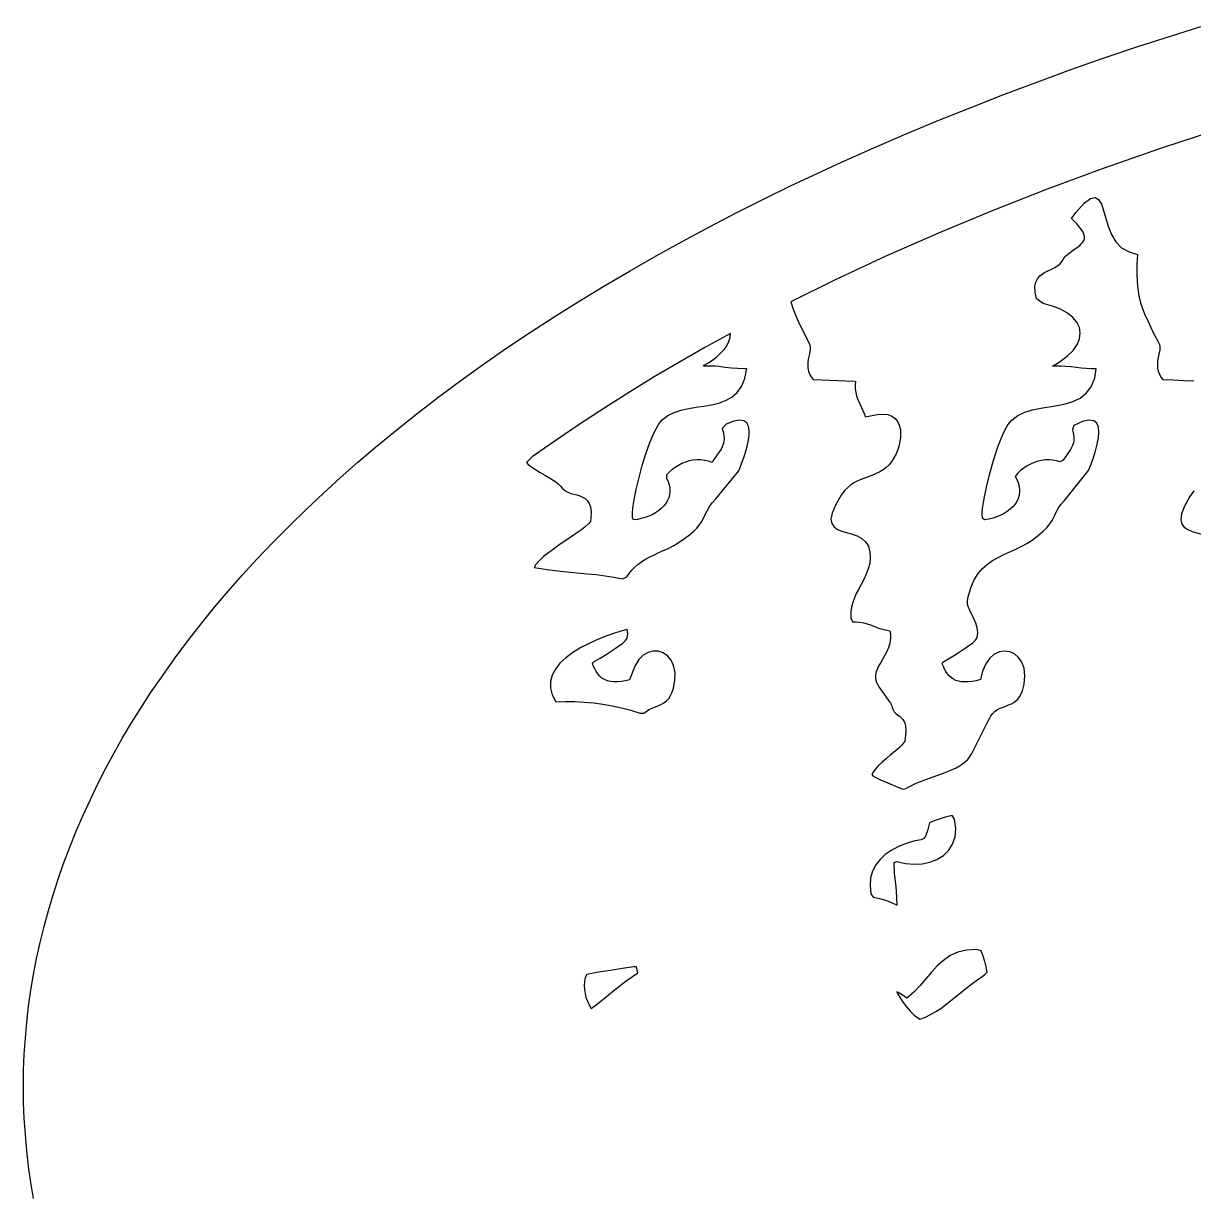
# Model space of a CAD drawing. Extents: x 0.6 to 24.6, y 0.3 to 12.3.
# Drawn here: x 0.57 to 6.19, y 5.78 to 11.41 of the extents above; entities that cross this region are included whole.
import ezdxf

# ---------------------------------------------------------------- set-up
doc = ezdxf.new("R2010")
doc.units = 0
doc.linetypes.add('0', pattern=[0])
doc.layers.add('1', color=7, linetype='0')

msp = doc.modelspace()

# ---------------------------------------------------------------- linework, layer by layer
at = {"layer": '1'}
for points in [[(0.618429, 5.76612), (0.605734, 5.842384), (0.594748, 5.918952), (0.585958, 5.995765), (0.579123, 6.072792), (0.573996, 6.149971), (0.571066, 6.227272), (0.570089, 6.304603), (0.571066, 6.381935), (0.573996, 6.459205), (0.579123, 6.536415), (0.585958, 6.613441), (0.594748, 6.690254), (0.605734, 6.766822), (0.618429, 6.843086), (0.633322, 6.919014), (0.650167, 6.996223), (0.668966, 7.072975), (0.689718, 7.149238), (0.712179, 7.224983), (0.736593, 7.300148), (0.76296, 7.375953), (0.792746, 7.453987), (0.823996, 7.531349), (0.856955, 7.608009), (0.891867, 7.683937), (0.927999, 7.759101), (0.966085, 7.833442), (1.005636, 7.906959), (1.046896, 7.979591), (1.089621, 8.051308), (1.13381, 8.122078), (1.181417, 8.195259), (1.239523, 8.280098), (1.299337, 8.363747), (1.360617, 8.446144), (1.423849, 8.52726), (1.488791, 8.607094), (1.555197, 8.685555), (1.623068, 8.762672), (1.692648, 8.838356), (1.770041, 8.919411), (1.848654, 8.999092), (1.928732, 9.077431), (2.010031, 9.154396), (2.092794, 9.229927), (2.176779, 9.303993), (2.261984, 9.376625), (2.34841, 9.447792), (2.454855, 9.532417), (2.562765, 9.615334), (2.671896, 9.69651), (2.782248, 9.775917), (2.894064, 9.853523), (3.006857, 9.929359), (3.121115, 10.003365), (3.236349, 10.075539), (3.360617, 10.150948), (3.486105, 10.224709), (3.612326, 10.296822), (3.739767, 10.367287), (3.867941, 10.436043), (3.996847, 10.503151), (4.12673, 10.56852), (4.257589, 10.63221), (4.389181, 10.69416), (4.502462, 10.746254), (4.657736, 10.815224), (4.813742, 10.882423), (4.970724, 10.947792), (5.128195, 11.01133), (5.286642, 11.073067), (5.445578, 11.132942), (5.60549, 11.190987), (5.765646, 11.2472), (5.926779, 11.301521), (6.0884, 11.353981), (6.276632, 11.41291)], [(6.315451, 10.903236), (6.035177, 10.811714), (5.760031, 10.716194), (5.490744, 10.616615), (5.226583, 10.51313), (4.968283, 10.405708), (4.715841, 10.29435), (4.469503, 10.179146), (4.258322, 10.074715), (4.270285, 10.039467), (4.283957, 10.004799), (4.299337, 9.970772), (4.315939, 9.937477), (4.349142, 9.871193), (4.351583, 9.860451), (4.351339, 9.848427), (4.350119, 9.836464), (4.348166, 9.824593), (4.34548, 9.812904), (4.34255, 9.799385), (4.340841, 9.785683), (4.340109, 9.771858), (4.340353, 9.758034), (4.343771, 9.742592), (4.349142, 9.727791), (4.35671, 9.713936), (4.366232, 9.701302), (4.563009, 9.693336), (4.570089, 9.692451), (4.568136, 9.674995), (4.56838, 9.657417), (4.570578, 9.639961), (4.574728, 9.622902), (4.580832, 9.606453), (4.589132, 9.588905), (4.596945, 9.571266), (4.605001, 9.553535), (4.61257, 9.535744), (4.616476, 9.522804), (4.641623, 9.526741), (4.673117, 9.534035), (4.700705, 9.536049), (4.724386, 9.533211), (4.744162, 9.525948), (4.759787, 9.514717), (4.771994, 9.499855), (4.780294, 9.481819), (4.785421, 9.461067), (4.786642, 9.442268), (4.78591, 9.423409), (4.783468, 9.404732), (4.779074, 9.386391), (4.772726, 9.365181), (4.764425, 9.344612), (4.754416, 9.324776), (4.742941, 9.305855), (4.731222, 9.291542), (4.717794, 9.278694), (4.702902, 9.267433), (4.687033, 9.257973), (4.665548, 9.248238), (4.644064, 9.239143), (4.622091, 9.230629), (4.599874, 9.222755), (4.581564, 9.215431), (4.56423, 9.206306), (4.547628, 9.195534), (4.532248, 9.183205), (4.518332, 9.169411), (4.500998, 9.146065), (4.472921, 9.097969), (4.457296, 9.060097), (4.451925, 9.031013), (4.455587, 9.009224), (4.466574, 8.993294), (4.483419, 8.981728), (4.50466, 8.973091), (4.552999, 8.958656), (4.577414, 8.949989), (4.59963, 8.938362), (4.618185, 8.92234), (4.631613, 8.90052), (4.639181, 8.872017), (4.64089, 8.844032), (4.63796, 8.817329), (4.631369, 8.791603), (4.620871, 8.766212), (4.60964, 8.741249), (4.597189, 8.716774), (4.583761, 8.692787), (4.573507, 8.672646), (4.564474, 8.651802), (4.55715, 8.630379), (4.551291, 8.608467), (4.54714, 8.58622), (4.546652, 8.556129), (4.554953, 8.536629), (4.572775, 8.536995), (4.590353, 8.535744), (4.607931, 8.532814), (4.625265, 8.528267), (4.641867, 8.522163), (4.66091, 8.514168), (4.680441, 8.50724), (4.700216, 8.501411), (4.720236, 8.496712), (4.735128, 8.494423), (4.73757, 8.478065), (4.738058, 8.461555), (4.736593, 8.445076), (4.733175, 8.428902), (4.727804, 8.413277), (4.719748, 8.395027), (4.710958, 8.377113), (4.701437, 8.359566), (4.691427, 8.342354), (4.682638, 8.327858), (4.675558, 8.312599), (4.669699, 8.2967), (4.665548, 8.280342), (4.665548, 8.26844), (4.667257, 8.25666), (4.671164, 8.245338), (4.676535, 8.234749), (4.682638, 8.22419), (4.733908, 8.152901), (4.737814, 8.146584), (4.740988, 8.139961), (4.743917, 8.133034), (4.745871, 8.125923), (4.750265, 8.115089), (4.756369, 8.10511), (4.764181, 8.09626), (4.773214, 8.088783), (4.781759, 8.083199), (4.789328, 8.076637), (4.796164, 8.069252), (4.802267, 8.061104), (4.806906, 8.049782), (4.81008, 8.035164), (4.8113, 8.016304), (4.81008, 7.992561), (4.806173, 7.964302), (4.802755, 7.956855), (4.792746, 7.945076), (4.782003, 7.933967), (4.770529, 7.923622), (4.758322, 7.914009), (4.738058, 7.897316), (4.718039, 7.880195), (4.698263, 7.862678), (4.678976, 7.844734), (4.670187, 7.835395), (4.661886, 7.825355), (4.654806, 7.814674), (4.648458, 7.803443), (4.65505, 7.795295), (4.690207, 7.778633), (4.725607, 7.762733), (4.761251, 7.747566), (4.797384, 7.733161), (4.812277, 7.735511), (4.835226, 7.74839), (4.858664, 7.760047), (4.882589, 7.770515), (4.907248, 7.779701), (4.938498, 7.790596), (4.969748, 7.801857), (5.000753, 7.813545), (5.031759, 7.82563), (5.052999, 7.835273), (5.073263, 7.846961), (5.092306, 7.860603), (5.109884, 7.876014), (5.118185, 7.887428), (5.125998, 7.89933), (5.132833, 7.911628), (5.139181, 7.924293), (5.205587, 8.058296), (5.2134, 8.072945), (5.220724, 8.08564), (5.230001, 8.097145), (5.240744, 8.107185), (5.252707, 8.115547), (5.26589, 8.122078), (5.279318, 8.127266), (5.292746, 8.132607), (5.305929, 8.13813), (5.319113, 8.143806), (5.330343, 8.14991), (5.340353, 8.157448), (5.34963, 8.166298), (5.357443, 8.176308), (5.363791, 8.187263), (5.372091, 8.206062), (5.380148, 8.237312), (5.384054, 8.278358), (5.380148, 8.313789), (5.36965, 8.343239), (5.354025, 8.366554), (5.334005, 8.38343), (5.311056, 8.393654), (5.286642, 8.396858), (5.261496, 8.392982), (5.237082, 8.381569), (5.214865, 8.362526), (5.195578, 8.335518), (5.180685, 8.300331), (5.170187, 8.259468), (5.150412, 8.254494), (5.130392, 8.250984), (5.110128, 8.24894), (5.089865, 8.24839), (5.076925, 8.249245), (5.064474, 8.251808), (5.052267, 8.25605), (5.040792, 8.261848), (5.03005, 8.269142), (5.020529, 8.277809), (5.012228, 8.287636), (5.004416, 8.298805), (4.997824, 8.310555), (4.991964, 8.322823), (4.987082, 8.335487), (4.990011, 8.343636), (5.024435, 8.363899), (5.058371, 8.385017), (5.091818, 8.40699), (5.124777, 8.429756), (5.132101, 8.43531), (5.139181, 8.441383), (5.145529, 8.447914), (5.151632, 8.454903), (5.15505, 8.465736), (5.157003, 8.482277), (5.156515, 8.498909), (5.153585, 8.515297), (5.148214, 8.531075), (5.142111, 8.545204), (5.135519, 8.559212), (5.128683, 8.573097), (5.121603, 8.5868), (5.117208, 8.596443), (5.113546, 8.606331), (5.110373, 8.616463), (5.107931, 8.626778), (5.107687, 8.640327), (5.110617, 8.656837), (5.124533, 8.701363), (5.14089, 8.73838), (5.159689, 8.768959), (5.180685, 8.794044), (5.203634, 8.814644), (5.228292, 8.831825), (5.255636, 8.846565), (5.283468, 8.860512), (5.311789, 8.873665), (5.340353, 8.885994), (5.369162, 8.900124), (5.396749, 8.916023), (5.423361, 8.933693), (5.448996, 8.953011), (5.473166, 8.973915), (5.488791, 8.989235), (5.502462, 9.006142), (5.514425, 9.024452), (5.524191, 9.043953), (5.534201, 9.064613), (5.545919, 9.084419), (5.559103, 9.103249), (5.573751, 9.120979), (5.689718, 9.264015), (5.702169, 9.295021), (5.7134, 9.326515), (5.72341, 9.358406), (5.732199, 9.390663), (5.73757, 9.420723), (5.739767, 9.448647), (5.737326, 9.472816), (5.729513, 9.491646), (5.714865, 9.503548), (5.69216, 9.506874), (5.66091, 9.500099), (5.619406, 9.481575), (5.612082, 9.460793), (5.616476, 9.444923), (5.618673, 9.428627), (5.618917, 9.412178), (5.616964, 9.395851), (5.613058, 9.385109), (5.608419, 9.374733), (5.60256, 9.364784), (5.596212, 9.355385), (5.567648, 9.313484), (5.553976, 9.305977), (5.536398, 9.310921), (5.518332, 9.314125), (5.500021, 9.315529), (5.48171, 9.315102), (5.463644, 9.312874), (5.445822, 9.308876), (5.428244, 9.303108), (5.411642, 9.295662), (5.394796, 9.286324), (5.378439, 9.275642), (5.363302, 9.263771), (5.348898, 9.25071), (5.337667, 9.235085), (5.349386, 9.211617), (5.356222, 9.18885), (5.358419, 9.166878), (5.356222, 9.145943), (5.351583, 9.130714), (5.345236, 9.116219), (5.336691, 9.102791), (5.326437, 9.090614), (5.313498, 9.078285), (5.299337, 9.067299), (5.284445, 9.057777), (5.268332, 9.049812), (5.249289, 9.042091), (5.229757, 9.035805), (5.209982, 9.031013), (5.189718, 9.027748), (5.179708, 9.035713), (5.178488, 9.055794), (5.180685, 9.084206), (5.189474, 9.138039), (5.20046, 9.191444), (5.2134, 9.244392), (5.228537, 9.296791), (5.240744, 9.337959), (5.254416, 9.378548), (5.270041, 9.418526), (5.287374, 9.457802), (5.302023, 9.483772), (5.321066, 9.506813), (5.350607, 9.529182), (5.384298, 9.545113), (5.421164, 9.556221), (5.459982, 9.564156), (5.539816, 9.576912), (5.578878, 9.58503), (5.615255, 9.596443), (5.648947, 9.612862), (5.678244, 9.63578), (5.701925, 9.666939), (5.719503, 9.707893), (5.727316, 9.753883), (5.702902, 9.753578), (5.678732, 9.754402), (5.654562, 9.756386), (5.630392, 9.759499), (5.605734, 9.762733), (5.581076, 9.764961), (5.556417, 9.766182), (5.531515, 9.766426), (5.516623, 9.765236), (5.549337, 9.785622), (5.587179, 9.81321), (5.615744, 9.841347), (5.635763, 9.869728), (5.646994, 9.897835), (5.650167, 9.925331), (5.645773, 9.951851), (5.633566, 9.976906), (5.614279, 10.000191), (5.588156, 10.021187), (5.555441, 10.03965), (5.516378, 10.05497), (5.471457, 10.067024), (5.439474, 10.088905), (5.432882, 10.121651), (5.43215, 10.148201), (5.4363, 10.169441), (5.444357, 10.186287), (5.456076, 10.199623), (5.466818, 10.208076), (5.478292, 10.215584), (5.490499, 10.222145), (5.502951, 10.227699), (5.515646, 10.233864), (5.528097, 10.240761), (5.539816, 10.24839), (5.551291, 10.256721), (5.563986, 10.27079), (5.573019, 10.286842), (5.576193, 10.291756), (5.581076, 10.296944), (5.59548, 10.308113), (5.609884, 10.319038), (5.624777, 10.329689), (5.639669, 10.340065), (5.647482, 10.346321), (5.654806, 10.35334), (5.661398, 10.361), (5.667257, 10.36927), (5.670431, 10.377968), (5.670187, 10.388863), (5.66799, 10.399544), (5.663839, 10.409645), (5.65798, 10.4188), (5.646749, 10.434212), (5.634542, 10.448952), (5.621603, 10.46302), (5.607931, 10.476357), (5.62966, 10.504738), (5.66921, 10.548561), (5.69924, 10.571358), (5.721701, 10.576271), (5.738546, 10.566261), (5.751486, 10.544411), (5.762228, 10.513802), (5.784689, 10.43821), (5.800314, 10.39933), (5.821066, 10.363869), (5.84841, 10.334694), (5.884787, 10.315071), (5.924826, 10.301979), (5.922384, 10.257729), (5.92214, 10.213387), (5.924093, 10.169106), (5.928244, 10.124977), (5.933371, 10.09745), (5.940451, 10.07029), (5.94924, 10.043648), (5.959494, 10.017586), (5.974386, 9.984352), (5.990011, 9.951363), (6.006124, 9.918678), (6.02297, 9.886299), (6.030294, 9.86985), (6.032003, 9.858376), (6.032248, 9.846748), (6.031027, 9.835213), (6.028341, 9.823921), (6.024435, 9.807259), (6.021994, 9.790352), (6.021017, 9.773293), (6.021261, 9.756203), (6.024679, 9.741188), (6.030294, 9.726814), (6.037863, 9.713417), (6.047384, 9.701271), (6.096945, 9.699684), (6.146505, 9.697823), (6.196066, 9.695656)], [(6.196798, 9.166817), (6.177023, 9.13932), (6.1509, 9.092628), (6.13674, 9.055977), (6.132833, 9.02787), (6.137716, 9.006905), (6.149679, 8.991585), (6.167257, 8.980507), (6.188742, 8.972084), (6.23757, 8.95768)]]:
    msp.add_lwpolyline(points, dxfattribs=at)
for points in [[(3.014914, 9.32975), (2.987814, 9.302986), (2.996847, 9.294014), (3.007345, 9.285072), (3.030783, 9.269295), (3.054464, 9.254219), (3.078878, 9.239876), (3.103537, 9.226295), (3.115988, 9.218636), (3.128927, 9.210426), (3.14089, 9.200722), (3.151388, 9.189674), (3.160666, 9.177406), (3.173117, 9.168007), (3.186544, 9.160286), (3.200949, 9.154366), (3.215841, 9.150368), (3.230246, 9.147041), (3.244162, 9.142403), (3.257589, 9.136543), (3.270529, 9.129433), (3.281027, 9.119514), (3.289328, 9.10627), (3.295187, 9.088905), (3.298361, 9.066689), (3.298117, 9.038857), (3.295431, 9.018806), (3.288351, 9.009468), (3.271017, 8.994301), (3.252951, 8.979958), (3.234152, 8.966438), (3.214865, 8.953773), (3.182394, 8.931953), (3.150412, 8.909737), (3.118429, 8.887062), (3.086935, 8.863991), (3.072287, 8.852425), (3.058615, 8.840004), (3.045431, 8.82682), (3.033224, 8.812874), (3.024435, 8.797981), (3.088156, 8.788826), (3.151876, 8.780861), (3.215841, 8.773994), (3.28005, 8.768318), (3.323019, 8.764137), (3.365988, 8.758766), (3.408712, 8.752205), (3.451193, 8.744453), (3.47048, 8.75367), (3.481955, 8.770271), (3.494894, 8.785835), (3.50881, 8.800331), (3.524191, 8.813576), (3.540304, 8.825508), (3.557638, 8.836067), (3.57839, 8.847237), (3.59963, 8.857918), (3.620871, 8.86805), (3.642599, 8.877693), (3.669943, 8.890236), (3.696554, 8.904335), (3.722433, 8.91996), (3.747091, 8.937019), (3.771017, 8.955482), (3.793722, 8.975258), (3.806662, 8.988167), (3.81838, 9.002174), (3.828878, 9.017159), (3.837912, 9.032997), (3.84548, 9.049568), (3.856222, 9.070686), (3.868673, 9.090919), (3.882589, 9.110146), (3.89797, 9.128212), (4.008322, 9.262886), (4.022238, 9.297218), (4.034689, 9.332191), (4.045431, 9.367714), (4.05422, 9.403694), (4.058371, 9.430763), (4.058859, 9.455544), (4.055685, 9.476814), (4.04714, 9.493263), (4.03298, 9.503761), (4.012228, 9.506996), (3.984396, 9.501686), (3.948019, 9.486641), (3.928976, 9.466225), (3.933615, 9.450844), (3.936789, 9.435066), (3.938009, 9.419044), (3.937521, 9.402962), (3.934103, 9.39048), (3.929464, 9.378456), (3.923361, 9.367104), (3.915792, 9.356575), (3.906515, 9.343452), (3.897726, 9.330177), (3.888937, 9.31678), (3.880392, 9.3032), (3.86257, 9.309029), (3.844259, 9.312996), (3.825705, 9.315132), (3.806906, 9.315376), (3.788351, 9.313728), (3.770041, 9.310219), (3.751974, 9.304848), (3.734884, 9.297737), (3.718283, 9.288887), (3.702902, 9.279305), (3.688498, 9.268654), (3.674826, 9.256966), (3.661886, 9.244331), (3.661642, 9.226509), (3.668478, 9.21183), (3.673361, 9.196419), (3.676535, 9.180489), (3.677511, 9.164314), (3.675802, 9.148933), (3.671896, 9.133919), (3.666281, 9.119576), (3.658468, 9.106178), (3.648947, 9.093941), (3.636251, 9.08152), (3.62258, 9.07032), (3.607931, 9.060432), (3.59255, 9.051949), (3.576193, 9.04496), (3.558126, 9.038551), (3.539816, 9.033394), (3.521017, 9.029518), (3.502218, 9.026924), (3.498556, 9.038155), (3.497824, 9.057533), (3.499777, 9.0839), (3.504416, 9.115974), (3.51589, 9.173683), (3.529318, 9.230965), (3.544699, 9.287758), (3.562277, 9.343971), (3.581564, 9.399544), (3.590353, 9.421791), (3.600119, 9.443642), (3.610861, 9.465034), (3.62258, 9.48597), (3.641134, 9.507393), (3.668234, 9.528053), (3.698751, 9.543221), (3.732199, 9.554085), (3.759054, 9.560219), (3.786154, 9.565559), (3.813498, 9.570107), (3.840841, 9.57383), (3.877218, 9.580299), (3.912374, 9.588844), (3.944845, 9.600746), (3.97463, 9.617165), (4.000998, 9.639442), (4.022238, 9.668831), (4.038107, 9.706581), (4.047628, 9.754005), (4.033957, 9.753273), (4.003683, 9.754585), (3.97341, 9.756752), (3.943136, 9.759804), (3.913107, 9.763741), (3.894796, 9.765511), (3.876486, 9.766426), (3.857931, 9.766457), (3.839621, 9.765633), (3.842306, 9.770027), (3.863546, 9.782265), (3.884054, 9.796059), (3.903341, 9.811317), (3.921408, 9.828011), (3.938253, 9.845985), (3.948507, 9.859413), (3.956564, 9.874062), (3.962912, 9.889717), (3.967062, 9.906075), (3.968771, 9.922798), (3.845724, 9.855141), (3.723654, 9.785591), (3.60256, 9.71418), (3.482687, 9.640938), (3.364035, 9.565834), (3.246359, 9.48893), (3.130148, 9.410225)], [(3.532736, 8.098457), (3.552999, 8.097755), (3.563498, 8.106453), (3.574972, 8.114082), (3.586935, 8.120522), (3.59963, 8.125771), (3.612326, 8.13044), (3.624777, 8.13578), (3.636984, 8.141731), (3.648703, 8.148323), (3.661154, 8.157967), (3.671896, 8.169441), (3.680685, 8.182442), (3.687521, 8.196663), (3.694357, 8.216408), (3.701681, 8.256325), (3.702169, 8.294258), (3.695333, 8.326607), (3.682882, 8.353157), (3.665548, 8.373634), (3.644796, 8.387825), (3.621603, 8.395515), (3.597189, 8.396431), (3.572531, 8.390297), (3.549337, 8.37693), (3.527609, 8.356117), (3.510031, 8.327522), (3.483664, 8.258186), (3.464621, 8.253609), (3.445089, 8.250465), (3.425558, 8.248756), (3.406027, 8.248512), (3.391378, 8.249977), (3.377218, 8.253639), (3.363546, 8.259468), (3.351095, 8.26725), (3.340109, 8.276863), (3.330587, 8.288063), (3.323019, 8.29911), (3.316427, 8.310677), (3.310568, 8.322701), (3.305685, 8.335121), (3.308615, 8.343483), (3.34255, 8.36335), (3.375998, 8.38401), (3.408957, 8.405495), (3.441427, 8.427803), (3.448996, 8.433571), (3.45632, 8.439735), (3.463156, 8.446358), (3.469503, 8.453346), (3.472189, 8.458809), (3.474142, 8.469154), (3.474874, 8.479652), (3.474142, 8.49015), (3.471945, 8.500465), (3.440939, 8.49247), (3.401388, 8.479836), (3.362082, 8.465553), (3.323751, 8.449654), (3.28591, 8.432228), (3.2488, 8.413216), (3.21047, 8.389626), (3.177267, 8.36454), (3.149191, 8.338112), (3.127462, 8.31031), (3.112082, 8.281197), (3.104269, 8.250801), (3.104025, 8.219215), (3.112082, 8.186378), (3.128683, 8.152382), (3.174337, 8.15403), (3.219748, 8.153725), (3.265402, 8.151527), (3.310568, 8.147408), (3.355734, 8.141365), (3.400656, 8.133461), (3.445089, 8.123634), (3.489279, 8.111977)], [(4.759542, 7.314552), (4.757833, 7.331031), (4.756613, 7.347572), (4.755636, 7.364143), (4.755392, 7.380714), (4.76882, 7.384956), (4.809347, 7.375465), (4.84963, 7.371864), (4.889425, 7.374031), (4.927023, 7.381935), (4.961447, 7.395423), (4.992208, 7.414436), (5.017355, 7.43888), (5.036398, 7.468605), (5.048117, 7.503578), (5.051291, 7.543678), (5.044943, 7.588813), (5.03591, 7.605049), (5.028341, 7.604499), (5.020041, 7.603248), (4.995871, 7.596656), (4.971945, 7.589027), (4.948263, 7.58036), (4.92507, 7.570655), (4.921408, 7.551673), (4.916037, 7.533058), (4.909201, 7.514991), (4.900656, 7.497596), (4.884787, 7.490333), (4.856222, 7.484321), (4.82839, 7.47657), (4.800802, 7.467109), (4.773947, 7.45597), (4.741476, 7.438758), (4.712667, 7.418586), (4.687521, 7.395301), (4.667257, 7.368843), (4.651876, 7.33918), (4.642599, 7.306159), (4.639669, 7.269783), (4.64382, 7.229896), (4.654562, 7.214546), (4.684591, 7.207954), (4.713888, 7.199134), (4.742453, 7.188209), (4.770285, 7.175178), (4.76882, 7.210121), (4.766623, 7.245002), (4.763449, 7.279823)], [(5.002707, 6.696266), (5.116476, 6.787635), (5.1509, 6.813331), (5.189718, 6.840034), (5.20339, 6.853706), (5.197775, 6.879737), (5.191183, 6.905494), (5.183126, 6.930854), (5.173849, 6.955818), (5.153341, 6.96186), (5.103781, 6.960121), (5.0613, 6.950111), (5.024435, 6.933052), (4.991964, 6.910347), (4.962667, 6.883277), (4.93508, 6.853187), (4.880148, 6.7891), (4.850119, 6.757789), (4.816916, 6.728675), (4.805197, 6.736946), (4.793478, 6.744758), (4.781271, 6.752174), (4.76882, 6.759132), (4.770285, 6.754158), (4.783957, 6.730903), (4.798849, 6.708503), (4.815207, 6.68711), (4.833029, 6.666755), (4.851828, 6.647529), (4.879171, 6.627235), (4.905539, 6.638069), (4.930929, 6.650428), (4.955832, 6.664283), (4.979757, 6.679573)], [(3.42214, 6.777229), (3.446554, 6.796272), (3.471701, 6.814704), (3.497091, 6.832466), (3.52297, 6.849617), (3.517355, 6.878608), (3.504416, 6.878761), (3.448019, 6.870643), (3.391378, 6.862007), (3.334982, 6.852821), (3.27883, 6.843147), (3.269552, 6.828437), (3.266623, 6.809211), (3.265646, 6.789772), (3.266623, 6.770332), (3.269552, 6.751106), (3.274191, 6.732215), (3.280783, 6.713935), (3.289328, 6.696388), (3.299337, 6.679756), (3.330587, 6.703437), (3.361349, 6.727577), (3.391867, 6.752174)]]:
    msp.add_lwpolyline(points, close=True, dxfattribs=at)

doc.saveas('drawing.dxf')
